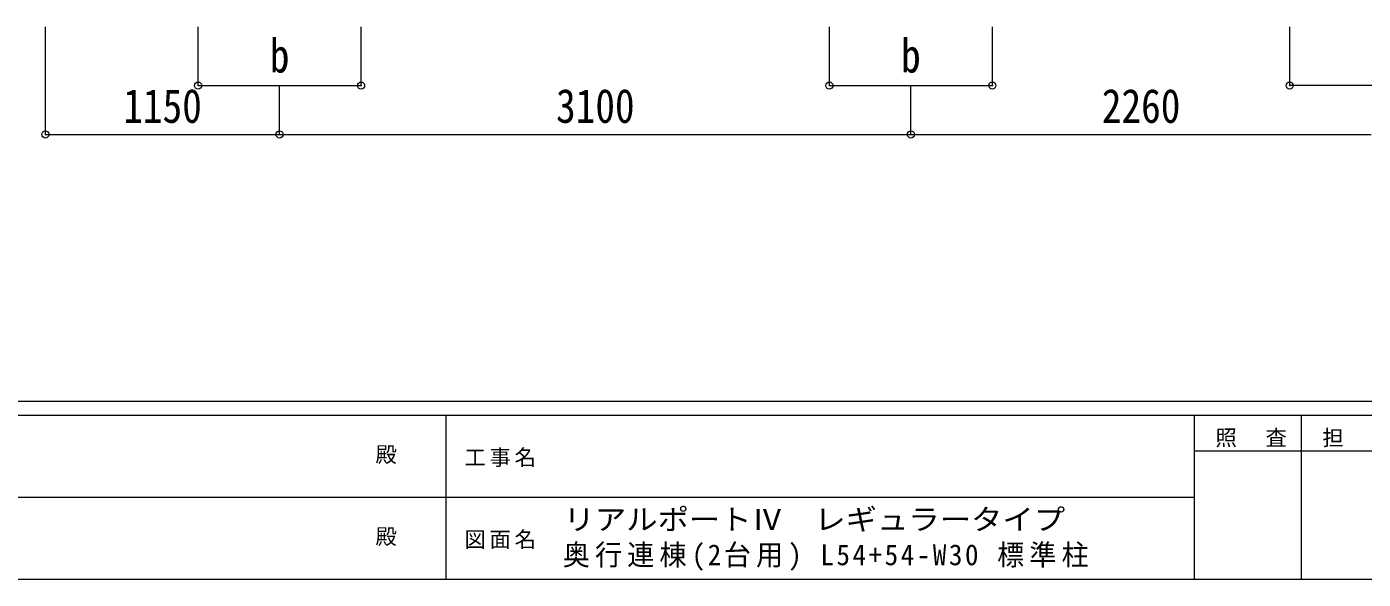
# Model space of a CAD drawing. Units: millimetres at full size. Extents: x -9783 to 9892, y -6828 to 6752.
# Drawn here: x -2527 to 4037, y -6828 to -4115 of the extents above; entities that cross this region are included whole.
import ezdxf
from ezdxf.enums import TextEntityAlignment as Align

# ---------------------------------------------------------------- set-up
doc = ezdxf.new("R2010")
doc.units = ezdxf.units.MM
doc.header["$LTSCALE"] = 35
doc.header["$PDMODE"] = 32
doc.header["$PDSIZE"] = 35
doc.layers.add('0-A_寸法', color=6, linetype='Continuous', lineweight=9)
doc.layers.add('F-0_240', color=7, linetype='Continuous', lineweight=9)
doc.styles.add('ＭＳ ゴシック', font='')
doc.styles.get('ＭＳ ゴシック').set_extended_font_data('MS Gothic')

msp = doc.modelspace()

# ---------------------------------------------------------------- linework, layer by layer
at = {"layer": '0-A_寸法'}
for p, q in [((-2434.84, -4644.29), (-2434.84, -4115.34)), ((-1684.84, -4404.31), (-1684.84, -4115.34)), ((-884.84, -4404.31), (-884.84, -4115.34)), ((1415.16, -4404.31), (1415.16, -4115.34)), ((2215.16, -4404.31), (2215.16, -4115.34)), ((3675.16, -4404.31), (3675.16, -4115.34)), ((-1684.84, -4404.31), (-884.84, -4404.31)), ((-1284.84, -4644.29), (-1284.84, -4404.31)), ((1415.16, -4404.31), (2215.16, -4404.31)), ((1815.16, -4644.29), (1815.16, -4404.31)), ((4475.16, -4404.31), (3675.16, -4404.31)), ((-2434.84, -4644.29), (-1284.84, -4644.29)), ((-1284.84, -4644.29), (1815.16, -4644.29)), ((1815.16, -4644.29), (4075.16, -4644.29))]:
    msp.add_line(p, q, dxfattribs=at)
for p in [(-1684.84, -4404.31), (-884.84, -4404.31), (1415.16, -4404.31), (2215.16, -4404.31), (3675.16, -4404.31), (-2434.84, -4644.29), (-1284.84, -4644.29), (1815.16, -4644.29)]:
    msp.add_point(p, dxfattribs=at)
at = {"layer": 'F-0_240', "color": 5}
for p, q in [((-9783.03, -5953.1), (9396.97, -5953.1)), ((-9783.03, -6023.1), (6285.75, -6023.1)), ((-469.25, -6023.1), (-469.25, -6828.1)), ((3205.75, -6023.1), (3205.75, -6828.1)), ((3730.75, -6023.1), (3730.75, -6828.1)), ((3205.75, -6198.1), (5305.75, -6198.1)), ((-3969.25, -6425.6), (3205.75, -6425.6)), ((-9783.03, -6828.1), (9396.97, -6828.1))]:
    msp.add_line(p, q, dxfattribs=at)

# ---------------------------------------------------------------- texts
at = {"layer": '0-A_寸法', "color": 7, "style": 'ＭＳ ゴシック', "width": 0.85}
for s, p in [('b', (-1332.96, -4389.93)), ('b', (1767.04, -4389.93)), ('1150', (-2052.34, -4637.29)), ('3100', (72.66, -4637.29)), ('2260', (2752.66, -4637.29))]:
    msp.add_text(s, height=166.8, dxfattribs=at).set_placement(p, align=Align.BOTTOM_LEFT)
at = {"layer": 'F-0_240', "style": 'ＭＳ ゴシック'}
for p in [(-814.24, -6276.85), (-814.24, -6679.35)]:
    msp.add_text('殿', height=76.98, dxfattribs=at).set_placement(p, align=Align.BOTTOM_LEFT)
at = {"layer": 'F-0_240', "style": 'ＭＳ ゴシック', "width": 1.1}
msp.add_text('リアルポートⅣ\u3000レギュラータイプ', height=102.6, dxfattribs=at).set_placement((109.35, -6616.22), align=Align.BOTTOM_LEFT)
at = {"layer": 'F-0_240', "attachment_point": 7, "style": 'ＭＳ ゴシック'}
for s, insert, char_height in [('\\T1.17;照\u3000査', (3310.76, -6180.6), 76.98), ('\\T1.17;担\u3000当', (3835.76, -6180.6), 76.98), ('\\T1.17;工事名', (-376.96, -6276.85), 76.98), ('\\T1.17;図面名', (-376.96, -6679.35), 76.98), ('\\T1.19;\\W0.95;奥行連棟(2台用)\\~L54+54-W30\\~標準柱', (105.77, -6786.55), 102.6)]:
    msp.add_mtext(s, dxfattribs=dict(at, insert=insert, char_height=char_height))

doc.saveas('drawing.dxf')
